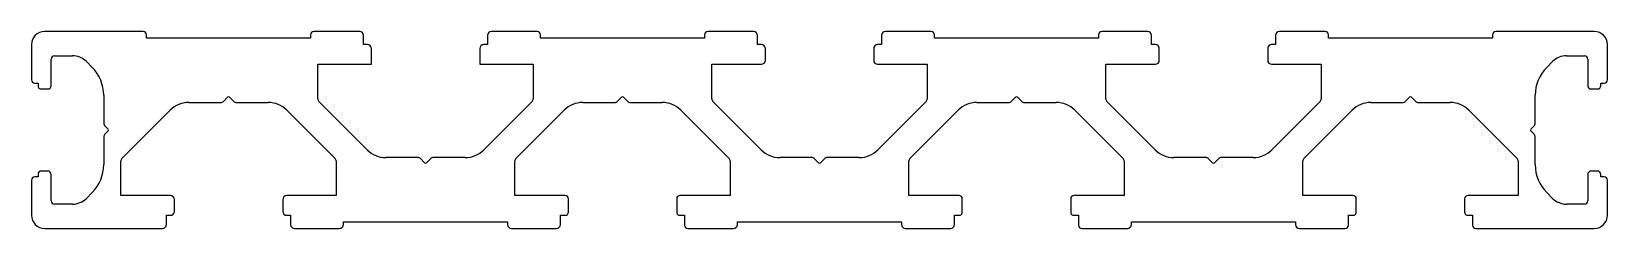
# Model space of a CAD drawing. Extents: x 3149 to 3269, y 1372 to 1387.
import ezdxf

# ---------------------------------------------------------------- set-up
doc = ezdxf.new("R2010")
doc.units = 0
doc.layers.get('0').update_dxf_attribs({"linetype": 'CONTINUOUS'})

msp = doc.modelspace()

# ---------------------------------------------------------------- linework, layer by layer
for p, q in [((3157.19, 1387.36), (3149.69, 1387.36)), ((3173.67, 1387.36), (3170.19, 1387.36)), ((3187.19, 1387.36), (3183.72, 1387.36)), ((3203.67, 1387.36), (3200.19, 1387.36)), ((3217.19, 1387.36), (3213.72, 1387.36)), ((3233.67, 1387.36), (3230.19, 1387.36)), ((3247.19, 1387.36), (3243.72, 1387.36)), ((3267.69, 1387.36), (3260.19, 1387.36)), ((3148.69, 1386.36), (3148.69, 1383.68)), ((3157.44, 1386.86), (3157.44, 1387.11)), ((3169.94, 1386.86), (3157.44, 1386.86)), ((3169.94, 1387.11), (3169.94, 1386.86)), ((3173.97, 1386.36), (3173.97, 1387.06)), ((3174.27, 1386.36), (3173.97, 1386.36)), ((3174.57, 1384.86), (3174.57, 1386.06)), ((3182.82, 1386.06), (3182.82, 1384.86)), ((3183.42, 1386.36), (3183.12, 1386.36)), ((3183.42, 1387.06), (3183.42, 1386.36)), ((3187.44, 1386.86), (3187.44, 1387.11)), ((3199.94, 1386.86), (3187.44, 1386.86)), ((3199.94, 1387.11), (3199.94, 1386.86)), ((3203.97, 1386.36), (3203.97, 1387.06)), ((3204.27, 1386.36), (3203.97, 1386.36)), ((3204.57, 1385.16), (3204.57, 1386.06)), ((3212.82, 1386.06), (3212.82, 1385.16)), ((3213.42, 1386.36), (3213.12, 1386.36)), ((3213.42, 1387.06), (3213.42, 1386.36)), ((3217.44, 1386.86), (3217.44, 1387.11)), ((3229.94, 1386.86), (3217.44, 1386.86)), ((3229.94, 1387.11), (3229.94, 1386.86)), ((3233.97, 1386.36), (3233.97, 1387.06)), ((3234.27, 1386.36), (3233.97, 1386.36)), ((3234.57, 1385.16), (3234.57, 1386.06)), ((3242.82, 1386.06), (3242.82, 1385.16)), ((3243.42, 1386.36), (3243.12, 1386.36)), ((3243.42, 1387.06), (3243.42, 1386.36)), ((3247.44, 1386.86), (3247.44, 1387.11)), ((3259.94, 1386.86), (3247.44, 1386.86)), ((3259.94, 1387.11), (3259.94, 1386.86)), ((3268.69, 1383.68), (3268.69, 1386.36)), ((3150.19, 1383.23), (3150.19, 1385.26)), ((3150.44, 1385.51), (3151.81, 1385.51)), ((3152.87, 1385.07), (3153.32, 1384.62)), ((3170.49, 1384.86), (3174.57, 1384.86)), ((3170.49, 1382.24), (3170.49, 1384.86)), ((3182.82, 1384.86), (3186.89, 1384.86)), ((3186.89, 1384.86), (3186.89, 1382.24)), ((3200.49, 1384.86), (3204.27, 1384.86)), ((3200.49, 1382.24), (3200.49, 1384.86)), ((3213.12, 1384.86), (3216.89, 1384.86)), ((3216.89, 1384.86), (3216.89, 1382.24)), ((3230.49, 1382.24), (3230.49, 1384.86)), ((3230.49, 1384.86), (3234.27, 1384.86)), ((3243.12, 1384.86), (3246.89, 1384.86)), ((3246.89, 1384.86), (3246.89, 1382.24)), ((3264.07, 1384.62), (3264.52, 1385.07)), ((3265.58, 1385.51), (3266.94, 1385.51)), ((3267.19, 1385.26), (3267.19, 1383.23)), ((3148.94, 1383.43), (3149.19, 1383.43)), ((3149.19, 1383.43), (3149.19, 1383.23)), ((3149.44, 1382.98), (3149.94, 1382.98)), ((3154.19, 1382.5), (3154.19, 1380.38)), ((3263.19, 1380.38), (3263.19, 1382.5)), ((3267.44, 1382.98), (3267.94, 1382.98)), ((3268.19, 1383.23), (3268.19, 1383.43)), ((3268.19, 1383.43), (3268.44, 1383.43)), ((3155.58, 1377.69), (3159.26, 1381.36)), ((3160.67, 1381.95), (3163.09, 1381.95)), ((3163.3, 1382.04), (3163.62, 1382.36)), ((3163.77, 1382.36), (3164.09, 1382.04)), ((3164.3, 1381.95), (3166.72, 1381.95)), ((3168.13, 1381.36), (3171.81, 1377.69)), ((3174.26, 1378.35), (3170.58, 1382.02)), ((3186.81, 1382.02), (3183.13, 1378.35)), ((3185.58, 1377.69), (3189.26, 1381.36)), ((3190.67, 1381.95), (3193.09, 1381.95)), ((3193.3, 1382.04), (3193.62, 1382.36)), ((3193.77, 1382.36), (3194.09, 1382.04)), ((3194.3, 1381.95), (3196.72, 1381.95)), ((3198.13, 1381.36), (3201.81, 1377.69)), ((3204.26, 1378.35), (3200.58, 1382.02)), ((3216.81, 1382.02), (3213.13, 1378.35)), ((3215.58, 1377.69), (3219.26, 1381.36)), ((3220.67, 1381.95), (3223.09, 1381.95)), ((3223.3, 1382.04), (3223.62, 1382.36)), ((3223.77, 1382.36), (3224.09, 1382.04)), ((3224.3, 1381.95), (3226.72, 1381.95)), ((3228.13, 1381.36), (3231.81, 1377.69)), ((3234.26, 1378.35), (3230.58, 1382.02)), ((3246.81, 1382.02), (3243.13, 1378.35)), ((3245.58, 1377.69), (3249.26, 1381.36)), ((3250.67, 1381.95), (3253.09, 1381.95)), ((3253.3, 1382.04), (3253.62, 1382.36)), ((3253.77, 1382.36), (3254.09, 1382.04)), ((3254.3, 1381.95), (3256.72, 1381.95)), ((3258.13, 1381.36), (3261.81, 1377.69)), ((3154.28, 1380.17), (3154.52, 1379.93)), ((3262.87, 1379.93), (3263.11, 1380.17)), ((3154.19, 1379.33), (3154.19, 1377.22)), ((3154.52, 1379.79), (3154.28, 1379.54)), ((3263.11, 1379.54), (3262.87, 1379.79)), ((3263.19, 1377.22), (3263.19, 1379.33)), ((3178.09, 1377.76), (3175.67, 1377.76)), ((3178.62, 1377.35), (3178.3, 1377.68)), ((3179.09, 1377.68), (3178.77, 1377.35)), ((3181.72, 1377.76), (3179.3, 1377.76)), ((3208.09, 1377.76), (3205.67, 1377.76)), ((3208.62, 1377.35), (3208.3, 1377.68)), ((3209.09, 1377.68), (3208.77, 1377.35)), ((3211.72, 1377.76), (3209.3, 1377.76)), ((3238.09, 1377.76), (3235.67, 1377.76)), ((3238.62, 1377.35), (3238.3, 1377.68)), ((3239.09, 1377.68), (3238.77, 1377.35)), ((3241.72, 1377.76), (3239.3, 1377.76)), ((3149.19, 1376.48), (3149.19, 1376.28)), ((3149.94, 1376.73), (3149.44, 1376.73)), ((3150.19, 1374.46), (3150.19, 1376.48)), ((3155.49, 1374.86), (3155.49, 1377.48)), ((3171.89, 1377.48), (3171.89, 1374.86)), ((3185.49, 1374.86), (3185.49, 1377.48)), ((3201.89, 1377.48), (3201.89, 1374.86)), ((3215.49, 1374.86), (3215.49, 1377.48)), ((3231.89, 1377.48), (3231.89, 1374.86)), ((3245.49, 1374.86), (3245.49, 1377.48)), ((3261.89, 1377.48), (3261.89, 1374.86)), ((3267.19, 1376.48), (3267.19, 1374.46)), ((3267.94, 1376.73), (3267.44, 1376.73)), ((3268.19, 1376.28), (3268.19, 1376.48)), ((3148.69, 1376.03), (3148.69, 1373.36)), ((3149.19, 1376.28), (3148.94, 1376.28)), ((3268.44, 1376.28), (3268.19, 1376.28)), ((3268.69, 1373.36), (3268.69, 1376.03)), ((3151.81, 1374.21), (3150.44, 1374.21)), ((3153.32, 1375.1), (3152.87, 1374.65)), ((3159.27, 1374.86), (3155.49, 1374.86)), ((3159.57, 1373.66), (3159.57, 1374.56)), ((3167.82, 1374.56), (3167.82, 1373.66)), ((3171.89, 1374.86), (3168.12, 1374.86)), ((3189.32, 1374.86), (3185.49, 1374.86)), ((3189.57, 1373.61), (3189.57, 1374.61)), ((3197.82, 1374.61), (3197.82, 1373.61)), ((3201.89, 1374.86), (3198.07, 1374.86)), ((3219.32, 1374.86), (3215.49, 1374.86)), ((3219.57, 1373.61), (3219.57, 1374.61)), ((3227.82, 1374.61), (3227.82, 1373.61)), ((3231.89, 1374.86), (3228.07, 1374.86)), ((3249.32, 1374.86), (3245.49, 1374.86)), ((3249.57, 1373.61), (3249.57, 1374.61)), ((3257.82, 1374.61), (3257.82, 1373.61)), ((3261.89, 1374.86), (3258.07, 1374.86)), ((3264.52, 1374.65), (3264.07, 1375.1)), ((3266.94, 1374.21), (3265.58, 1374.21)), ((3158.97, 1373.36), (3159.27, 1373.36)), ((3158.97, 1372.66), (3158.97, 1373.36)), ((3168.12, 1373.36), (3168.42, 1373.36)), ((3168.42, 1373.36), (3168.42, 1372.66)), ((3172.44, 1372.86), (3184.94, 1372.86)), ((3172.44, 1372.66), (3172.44, 1372.86)), ((3184.94, 1372.86), (3184.94, 1372.66)), ((3188.97, 1373.36), (3189.32, 1373.36)), ((3188.97, 1372.66), (3188.97, 1373.36)), ((3198.07, 1373.36), (3198.42, 1373.36)), ((3198.42, 1373.36), (3198.42, 1372.61)), ((3202.44, 1372.86), (3214.94, 1372.86)), ((3202.44, 1372.66), (3202.44, 1372.86)), ((3214.94, 1372.86), (3214.94, 1372.66)), ((3218.97, 1373.36), (3219.32, 1373.36)), ((3218.97, 1372.66), (3218.97, 1373.36)), ((3228.07, 1373.36), (3228.42, 1373.36)), ((3228.42, 1373.36), (3228.42, 1372.61)), ((3232.44, 1372.66), (3232.44, 1372.86)), ((3232.44, 1372.86), (3244.94, 1372.86)), ((3244.94, 1372.86), (3244.94, 1372.66)), ((3248.97, 1372.61), (3248.97, 1373.36)), ((3248.97, 1373.36), (3249.32, 1373.36)), ((3258.07, 1373.36), (3258.42, 1373.36)), ((3258.42, 1373.36), (3258.42, 1372.61)), ((3149.69, 1372.36), (3158.67, 1372.36)), ((3168.72, 1372.36), (3172.14, 1372.36)), ((3185.24, 1372.36), (3188.67, 1372.36)), ((3198.67, 1372.36), (3202.14, 1372.36)), ((3215.24, 1372.36), (3218.67, 1372.36)), ((3228.67, 1372.36), (3232.14, 1372.36)), ((3245.24, 1372.36), (3248.72, 1372.36)), ((3258.67, 1372.36), (3267.69, 1372.36))]:
    msp.add_line(p, q)
for centre, radius, start, end in [((3149.69, 1386.36), 1, 90.0237, 179.9763), ((3157.19, 1387.11), 0.25, 0.0491, 89.9498), ((3170.19, 1387.11), 0.25, 90.0552, 179.9496), ((3173.67, 1387.06), 0.3, 0.0237, 89.9763), ((3183.72, 1387.06), 0.3, 90.0237, 179.9763), ((3187.19, 1387.11), 0.25, 0.0504, 89.9448), ((3200.19, 1387.11), 0.25, 90.0552, 179.9496), ((3203.67, 1387.06), 0.3, 0.0237, 89.9763), ((3213.72, 1387.06), 0.3, 90.0237, 179.9763), ((3217.19, 1387.11), 0.25, 0.0504, 89.9448), ((3230.19, 1387.11), 0.25, 90.0552, 179.9496), ((3233.67, 1387.06), 0.3, 0.0237, 89.9763), ((3243.72, 1387.06), 0.3, 90.0237, 179.9763), ((3247.19, 1387.11), 0.25, 0.0508, 89.9468), ((3260.19, 1387.11), 0.25, 90.0512, 179.9511), ((3267.69, 1386.36), 1, 0.0237, 89.9763), ((3174.27, 1386.06), 0.3, 0.0237, 89.9763), ((3183.12, 1386.06), 0.3, 90.0237, 179.9763), ((3204.27, 1386.06), 0.3, 0.0237, 89.9763), ((3213.12, 1386.06), 0.3, 90.0237, 179.9763), ((3234.27, 1386.06), 0.3, 0.0237, 89.9763), ((3243.12, 1386.06), 0.3, 90.0237, 179.9763), ((3150.44, 1385.26), 0.25, 90.0237, 179.9763), ((3151.81, 1384.01), 1.5, 45.0008, 89.9992), ((3204.27, 1385.16), 0.3, 270.0237, 359.9763), ((3213.12, 1385.16), 0.3, 180.0237, 269.9763), ((3234.27, 1385.16), 0.3, 270.0237, 359.9763), ((3243.12, 1385.16), 0.3, 180.0237, 269.9763), ((3265.58, 1384.01), 1.5, 90.0008, 134.9992), ((3266.94, 1385.26), 0.25, 0.0237, 89.9763), ((3148.94, 1383.68), 0.25, 180, 270), ((3151.19, 1382.5), 3, 0.0008, 44.9992), ((3266.19, 1382.5), 3, 135.0008, 179.9992), ((3268.44, 1383.68), 0.25, 270, 0.0095), ((3149.44, 1383.23), 0.25, 180.0237, 269.9763), ((3149.94, 1383.23), 0.25, 270.0237, 359.9763), ((3267.44, 1383.23), 0.25, 180, 270), ((3267.94, 1383.23), 0.25, 270, 0), ((3160.67, 1379.95), 2, 90.0008, 134.9934), ((3163.09, 1382.25), 0.303, 270.2414, 314.7586), ((3163.69, 1382.29), 0.1, 45.0237, 134.9763), ((3164.3, 1382.25), 0.303, 225.2414, 269.7586), ((3166.72, 1379.95), 2, 45.0066, 89.9992), ((3170.8, 1382.24), 0.306, 180.4751, 224.5249), ((3186.59, 1382.24), 0.306, 315.4751, 359.5249), ((3190.67, 1379.95), 2, 90.0008, 134.9934), ((3193.09, 1382.25), 0.303, 270.2414, 314.7586), ((3193.69, 1382.29), 0.1, 45.0237, 134.9763), ((3194.3, 1382.25), 0.303, 225.2414, 269.7586), ((3196.72, 1379.95), 2, 45.0066, 89.9992), ((3200.8, 1382.24), 0.306, 180.4751, 224.5249), ((3216.59, 1382.24), 0.306, 315.4751, 359.5249), ((3220.67, 1379.95), 2, 90.0008, 134.9934), ((3223.09, 1382.25), 0.303, 270.2414, 314.7586), ((3223.69, 1382.29), 0.1, 45.0237, 134.9763), ((3224.3, 1382.25), 0.303, 225.2414, 269.7586), ((3226.72, 1379.95), 2, 45.0066, 89.9992), ((3230.8, 1382.24), 0.306, 180.4751, 224.5249), ((3246.59, 1382.24), 0.306, 315.4751, 359.5249), ((3250.67, 1379.95), 2, 90.0008, 134.9934), ((3253.09, 1382.25), 0.303, 270.2414, 314.7586), ((3253.69, 1382.29), 0.1, 45.0237, 134.9763), ((3254.3, 1382.25), 0.303, 225.2414, 269.7586), ((3256.72, 1379.95), 2, 45.0066, 89.9992), ((3154.5, 1380.38), 0.306, 180.4751, 224.5249), ((3262.89, 1380.38), 0.306, 315.4751, 359.5249), ((3154.5, 1379.33), 0.306, 135.4751, 179.5249), ((3154.45, 1379.86), 0.1, 315.0474, 44.9526), ((3262.94, 1379.86), 0.1, 135.0474, 224.9526), ((3262.89, 1379.33), 0.306, 0.4751, 44.5249), ((3155.8, 1377.47), 0.306, 135.4751, 179.5249), ((3171.59, 1377.47), 0.306, 0.4751, 44.5249), ((3175.67, 1379.76), 2, 225.0068, 269.9993), ((3178.09, 1377.46), 0.303, 45.2414, 89.7586), ((3179.3, 1377.46), 0.303, 90.2414, 134.7586), ((3181.72, 1379.76), 2, 270.0011, 314.9924), ((3185.8, 1377.47), 0.306, 135.4751, 179.5249), ((3201.59, 1377.47), 0.306, 0.4751, 44.5249), ((3205.67, 1379.76), 2, 225.0066, 269.9992), ((3208.09, 1377.46), 0.303, 45.2414, 89.7586), ((3209.3, 1377.46), 0.303, 90.2414, 134.7586), ((3211.72, 1379.76), 2, 270.0008, 314.9934), ((3215.8, 1377.47), 0.306, 135.4751, 179.5249), ((3231.59, 1377.47), 0.306, 0.4751, 44.5249), ((3235.67, 1379.76), 2, 225.0063, 269.9991), ((3238.09, 1377.46), 0.303, 45.2414, 89.7586), ((3239.3, 1377.46), 0.303, 90.2414, 134.7586), ((3241.72, 1379.76), 2, 270.0005, 314.9945), ((3245.8, 1377.47), 0.306, 135.4751, 179.5249), ((3261.59, 1377.47), 0.306, 0.4751, 44.5249), ((3149.44, 1376.48), 0.25, 89.9985, 179.9985), ((3149.94, 1376.48), 0.25, 360, 89.9985), ((3151.19, 1377.22), 3, 315.0008, 359.9992), ((3178.69, 1377.42), 0.1, 225.0237, 314.9763), ((3208.69, 1377.42), 0.1, 225.0237, 314.9763), ((3238.69, 1377.42), 0.1, 225.0237, 314.9763), ((3266.19, 1377.22), 3, 180.0008, 224.9992), ((3267.44, 1376.48), 0.25, 90.0015, 179.9849), ((3267.94, 1376.48), 0.25, 0.0015, 90.0015), ((3148.94, 1376.03), 0.25, 89.9985, 180.0117), ((3268.44, 1376.03), 0.25, 360, 90.0015), ((3150.44, 1374.46), 0.25, 180.0237, 269.9763), ((3151.81, 1375.71), 1.5, 270.0008, 314.9992), ((3159.27, 1374.56), 0.3, 0.0237, 89.9763), ((3168.12, 1374.56), 0.3, 90.0237, 179.9763), ((3189.32, 1374.61), 0.25, 0, 90), ((3198.07, 1374.61), 0.25, 90, 180), ((3219.32, 1374.61), 0.25, 0, 90), ((3228.07, 1374.61), 0.25, 90, 180), ((3249.32, 1374.61), 0.25, 0, 90), ((3258.07, 1374.61), 0.25, 90, 180), ((3265.58, 1375.71), 1.5, 225.0008, 269.9992), ((3266.94, 1374.46), 0.25, 270.0237, 359.9763), ((3149.69, 1373.36), 1, 180.0237, 269.9763), ((3159.27, 1373.66), 0.3, 270.0237, 359.9763), ((3168.12, 1373.66), 0.3, 180.0237, 269.9763), ((3189.32, 1373.61), 0.25, 270, 0), ((3198.07, 1373.61), 0.25, 180, 270), ((3219.32, 1373.61), 0.25, 270, 0), ((3228.07, 1373.61), 0.25, 180, 270), ((3249.32, 1373.61), 0.25, 270, 0), ((3258.07, 1373.61), 0.25, 180, 270), ((3267.69, 1373.36), 1, 270.0237, 359.9763), ((3158.67, 1372.66), 0.3, 270.0237, 359.9763), ((3168.72, 1372.66), 0.3, 180.0237, 269.9763), ((3172.14, 1372.66), 0.3, 270.0237, 359.9763), ((3185.24, 1372.66), 0.3, 180.0237, 269.9763), ((3188.67, 1372.66), 0.3, 270.0237, 359.9763), ((3198.67, 1372.61), 0.25, 180, 270.0006), ((3202.14, 1372.66), 0.3, 270.0251, 359.9757), ((3215.24, 1372.66), 0.3, 180.0243, 269.9749), ((3218.67, 1372.66), 0.3, 270.0237, 359.9763), ((3228.67, 1372.61), 0.25, 180, 270.0011), ((3232.14, 1372.66), 0.3, 270.0266, 359.9752), ((3245.24, 1372.66), 0.3, 180.0248, 269.9734), ((3248.72, 1372.61), 0.25, 269.9989, 0), ((3258.67, 1372.61), 0.25, 180, 270)]:
    msp.add_arc(centre, radius, start, end)

doc.saveas('drawing.dxf')
